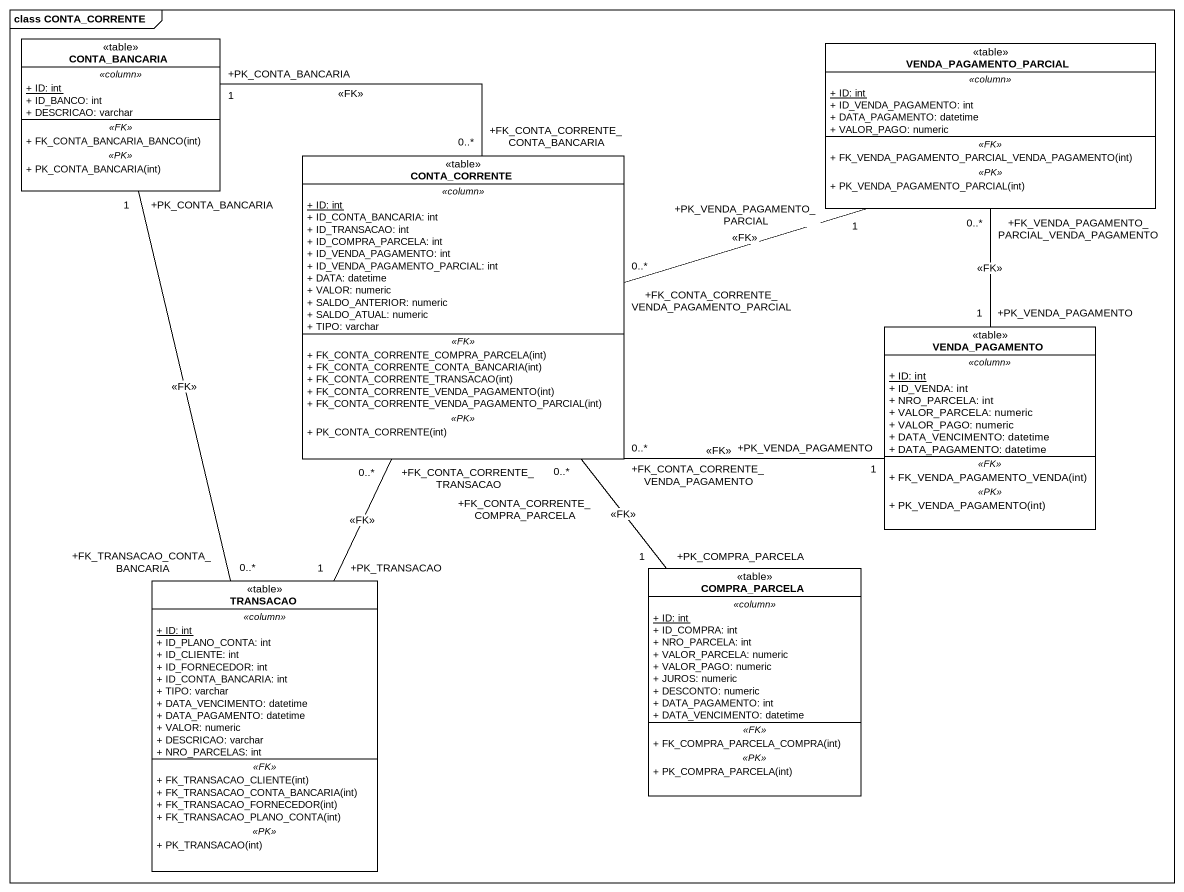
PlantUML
@startuml
mainframe class CONTA_CORRENTE
hide circle
hide empty members
skinparam classAttributeIconSize 0
class CONTA_BANCARIA <<table>> {
  .. <<column>> ..
  {static} + ID: int
  + ID_BANCO: int
  + DESCRICAO: varchar
  .. <<FK>> ..
  + FK_CONTA_BANCARIA_BANCO(int)
  .. <<PK>> ..
  + PK_CONTA_BANCARIA(int)
}
class VENDA_PAGAMENTO_PARCIAL <<table>> {
  .. <<column>> ..
  {static} + ID: int
  + ID_VENDA_PAGAMENTO: int
  + DATA_PAGAMENTO: datetime
  + VALOR_PAGO: numeric
  .. <<FK>> ..
  + FK_VENDA_PAGAMENTO_PARCIAL_VENDA_PAGAMENTO(int)
  .. <<PK>> ..
  + PK_VENDA_PAGAMENTO_PARCIAL(int)
}
class CONTA_CORRENTE <<table>> {
  .. <<column>> ..
  {static} + ID: int
  + ID_CONTA_BANCARIA: int
  + ID_TRANSACAO: int
  + ID_COMPRA_PARCELA: int
  + ID_VENDA_PAGAMENTO: int
  + ID_VENDA_PAGAMENTO_PARCIAL: int
  + DATA: datetime
  + VALOR: numeric
  + SALDO_ANTERIOR: numeric
  + SALDO_ATUAL: numeric
  + TIPO: varchar
  .. <<FK>> ..
  + FK_CONTA_CORRENTE_COMPRA_PARCELA(int)
  + FK_CONTA_CORRENTE_CONTA_BANCARIA(int)
  + FK_CONTA_CORRENTE_TRANSACAO(int)
  + FK_CONTA_CORRENTE_VENDA_PAGAMENTO(int)
  + FK_CONTA_CORRENTE_VENDA_PAGAMENTO_PARCIAL(int)
  .. <<PK>> ..
  + PK_CONTA_CORRENTE(int)
}
class VENDA_PAGAMENTO <<table>> {
  .. <<column>> ..
  {static} + ID: int
  + ID_VENDA: int
  + NRO_PARCELA: int
  + VALOR_PARCELA: numeric
  + VALOR_PAGO: numeric
  + DATA_VENCIMENTO: datetime
  + DATA_PAGAMENTO: datetime
  .. <<FK>> ..
  + FK_VENDA_PAGAMENTO_VENDA(int)
  .. <<PK>> ..
  + PK_VENDA_PAGAMENTO(int)
}
class TRANSACAO <<table>> {
  .. <<column>> ..
  {static} + ID: int
  + ID_PLANO_CONTA: int
  + ID_CLIENTE: int
  + ID_FORNECEDOR: int
  + ID_CONTA_BANCARIA: int
  + TIPO: varchar
  + DATA_VENCIMENTO: datetime
  + DATA_PAGAMENTO: datetime
  + VALOR: numeric
  + DESCRICAO: varchar
  + NRO_PARCELAS: int
  .. <<FK>> ..
  + FK_TRANSACAO_CLIENTE(int)
  + FK_TRANSACAO_CONTA_BANCARIA(int)
  + FK_TRANSACAO_FORNECEDOR(int)
  + FK_TRANSACAO_PLANO_CONTA(int)
  .. <<PK>> ..
  + PK_TRANSACAO(int)
}
class COMPRA_PARCELA <<table>> {
  .. <<column>> ..
  {static} + ID: int
  + ID_COMPRA: int
  + NRO_PARCELA: int
  + VALOR_PARCELA: numeric
  + VALOR_PAGO: numeric
  + JUROS: numeric
  + DESCONTO: numeric
  + DATA_PAGAMENTO: int
  + DATA_VENCIMENTO: datetime
  .. <<FK>> ..
  + FK_COMPRA_PARCELA_COMPRA(int)
  .. <<PK>> ..
  + PK_COMPRA_PARCELA(int)
}
VENDA_PAGAMENTO_PARCIAL "+FK_VENDA_PAGAMENTO_PARCIAL_VENDA_PAGAMENTO\n0..*" -- "+PK_VENDA_PAGAMENTO\n1" VENDA_PAGAMENTO : <<FK>>
CONTA_CORRENTE "+FK_CONTA_CORRENTE_CONTA_BANCARIA\n0..*" -left- "+PK_CONTA_BANCARIA\n1" CONTA_BANCARIA : <<FK>>
CONTA_CORRENTE "+FK_CONTA_CORRENTE_VENDA_PAGAMENTO_PARCIAL\n0..*" -right- "+PK_VENDA_PAGAMENTO_PARCIAL\n1" VENDA_PAGAMENTO_PARCIAL : <<FK>>
CONTA_CORRENTE "+FK_CONTA_CORRENTE_VENDA_PAGAMENTO\n0..*" -right- "+PK_VENDA_PAGAMENTO\n1" VENDA_PAGAMENTO : <<FK>>
CONTA_CORRENTE "+FK_CONTA_CORRENTE_TRANSACAO\n0..*" -- "+PK_TRANSACAO\n1" TRANSACAO : <<FK>>
CONTA_CORRENTE "+FK_CONTA_CORRENTE_COMPRA_PARCELA\n0..*" -- "+PK_COMPRA_PARCELA\n1" COMPRA_PARCELA : <<FK>>
TRANSACAO "+FK_TRANSACAO_CONTA_BANCARIA\n0..*" -up- "+PK_CONTA_BANCARIA\n1" CONTA_BANCARIA : <<FK>>
@enduml
